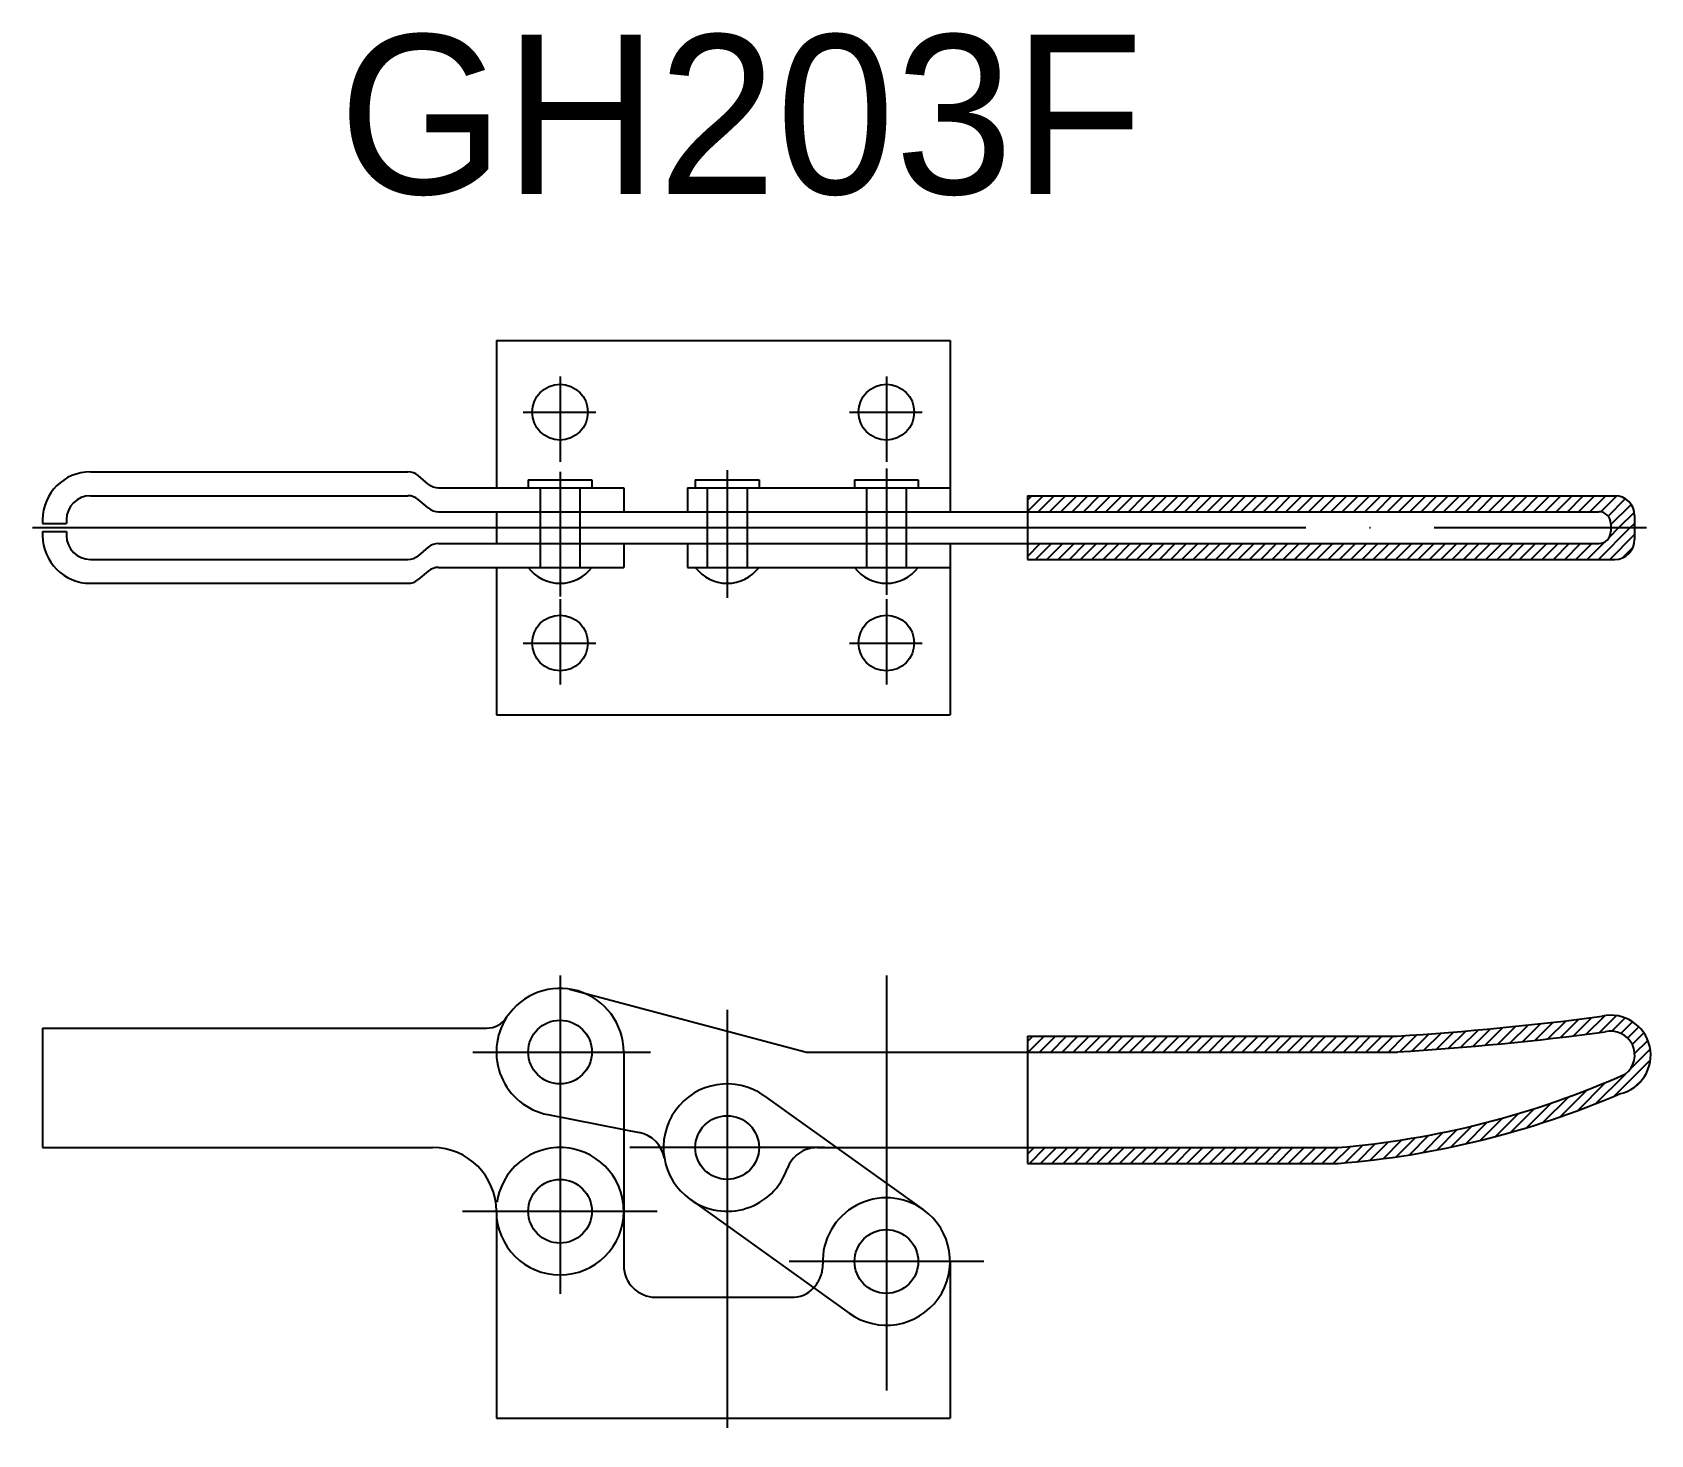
# Model space of a CAD drawing. Extents: x 1533 to 1736, y 1143 to 1319.
import ezdxf

# ---------------------------------------------------------------- set-up
doc = ezdxf.new("R2010")
doc.units = 0
doc.header["$LTSCALE"] = 8
doc.header["$MEASUREMENT"] = 0
for name, pattern in [('CENTER', [22, 20, -1, 0, -1]), ('DASHED', [4, 3, -1]), ('SCENTER', [9.2, 6, -1.2, 0.8, -1.2])]:
    doc.linetypes.add(name, pattern=pattern)
doc.layers.get('0').update_dxf_attribs({"linetype": 'CONTINUOUS'})
for name, color, linetype in [('CEN', 1, 'CENTER'), ('CON', 2, 'CONTINUOUS'), ('DAS', 3, 'DASHED'), ('SCEN', 1, 'SCENTER'), ('UTI', 7, 'CONTINUOUS')]:
    doc.layers.add(name, color=color, linetype=linetype)
doc.styles.add('CHINA', font='C2', dxfattribs={"bigfont": 'CHINA'})

# ---------------------------------------------------------------- blocks, each defined once
blk = doc.blocks.new('*X1')
at = {"color": 0}
for p, q in [((1724.9, 1193.15), (1727.19, 1195.44)), ((1726.5, 1193.35), (1728.81, 1195.65)), ((1728.12, 1193.55), (1730.45, 1195.88)), ((1729.74, 1193.75), (1731.88, 1195.89)), ((1731.34, 1193.94), (1733.01, 1195.6)), ((1704.7, 1191.34), (1706.85, 1193.49)), ((1706.21, 1191.44), (1708.37, 1193.59)), ((1707.73, 1191.54), (1709.9, 1193.71)), ((1709.26, 1191.65), (1711.43, 1193.83)), ((1710.79, 1191.77), (1712.97, 1193.96)), ((1712.33, 1191.9), (1714.52, 1194.09)), ((1713.87, 1192.03), (1716.08, 1194.24)), ((1715.43, 1192.17), (1717.65, 1194.39)), ((1716.99, 1192.31), (1719.22, 1194.54)), ((1718.55, 1192.47), (1720.8, 1194.71)), ((1720.13, 1192.63), (1722.38, 1194.88)), ((1721.71, 1192.8), (1723.98, 1195.06)), ((1723.3, 1192.97), (1725.58, 1195.25)), ((1732.47, 1193.66), (1733.94, 1195.12)), ((1733.31, 1193.08), (1734.72, 1194.49)), ((1733.9, 1192.26), (1735.36, 1193.72)), ((1657.91, 1192.64), (1658.6, 1193.32)), ((1658.01, 1191.32), (1660.01, 1193.32)), ((1659.43, 1191.32), (1661.43, 1193.32)), ((1660.84, 1191.32), (1662.84, 1193.32)), ((1662.26, 1191.32), (1664.26, 1193.32)), ((1663.67, 1191.32), (1665.67, 1193.32)), ((1665.08, 1191.32), (1667.08, 1193.32)), ((1666.5, 1191.32), (1668.5, 1193.32)), ((1667.91, 1191.32), (1669.91, 1193.32)), ((1669.33, 1191.32), (1671.33, 1193.32)), ((1670.74, 1191.32), (1672.74, 1193.32)), ((1672.16, 1191.32), (1674.16, 1193.32)), ((1673.57, 1191.32), (1675.57, 1193.32)), ((1674.98, 1191.32), (1676.98, 1193.32)), ((1676.4, 1191.32), (1678.4, 1193.32)), ((1677.81, 1191.32), (1679.81, 1193.32)), ((1679.23, 1191.32), (1681.23, 1193.32)), ((1680.64, 1191.32), (1682.64, 1193.32)), ((1682.05, 1191.32), (1684.05, 1193.32)), ((1683.47, 1191.32), (1685.47, 1193.32)), ((1684.88, 1191.32), (1686.88, 1193.32)), ((1686.3, 1191.32), (1688.3, 1193.32)), ((1687.71, 1191.32), (1689.71, 1193.32)), ((1689.13, 1191.32), (1691.13, 1193.32)), ((1690.54, 1191.32), (1692.54, 1193.32)), ((1691.95, 1191.32), (1693.95, 1193.32)), ((1693.37, 1191.32), (1695.37, 1193.32)), ((1694.78, 1191.32), (1696.78, 1193.32)), ((1696.2, 1191.32), (1698.2, 1193.32)), ((1697.61, 1191.32), (1699.61, 1193.32)), ((1699.03, 1191.32), (1701.03, 1193.32)), ((1700.44, 1191.32), (1702.44, 1193.32)), ((1701.85, 1191.32), (1703.85, 1193.32)), ((1703.27, 1191.32), (1705.33, 1193.38)), ((1733.59, 1189.12), (1736.15, 1191.68)), ((1734.2, 1191.14), (1735.85, 1192.79)), ((1731.68, 1185.8), (1736.16, 1190.28)), ((1727.01, 1183.95), (1730.55, 1187.49)), ((1729.3, 1184.82), (1733.04, 1188.56)), ((1734.36, 1187.06), (1735.09, 1187.79)), ((1722.68, 1182.45), (1725.91, 1185.68)), ((1724.81, 1183.16), (1728.18, 1186.53)), ((1716.67, 1180.69), (1719.56, 1183.57)), ((1718.62, 1181.22), (1721.61, 1184.21)), ((1720.62, 1181.8), (1723.72, 1184.9)), ((1707.61, 1178.69), (1710.12, 1181.21)), ((1709.34, 1179.01), (1711.92, 1181.59)), ((1711.12, 1179.37), (1713.76, 1182.02)), ((1712.93, 1179.77), (1715.64, 1182.48)), ((1714.78, 1180.2), (1717.58, 1183)), ((1657.91, 1178.49), (1658.74, 1179.32)), ((1658.16, 1177.32), (1660.16, 1179.32)), ((1659.57, 1177.32), (1661.57, 1179.32)), ((1660.98, 1177.32), (1662.98, 1179.32)), ((1662.4, 1177.32), (1664.4, 1179.32)), ((1663.81, 1177.32), (1665.81, 1179.32)), ((1665.23, 1177.32), (1667.23, 1179.32)), ((1666.64, 1177.32), (1668.64, 1179.32)), ((1668.05, 1177.32), (1670.05, 1179.32)), ((1669.47, 1177.32), (1671.47, 1179.32)), ((1670.88, 1177.32), (1672.88, 1179.32)), ((1672.3, 1177.32), (1674.3, 1179.32)), ((1673.71, 1177.32), (1675.71, 1179.32)), ((1675.13, 1177.32), (1677.13, 1179.32)), ((1676.54, 1177.32), (1678.54, 1179.32)), ((1677.95, 1177.32), (1679.95, 1179.32)), ((1679.37, 1177.32), (1681.37, 1179.32)), ((1680.78, 1177.32), (1682.78, 1179.32)), ((1682.2, 1177.32), (1684.2, 1179.32)), ((1683.61, 1177.32), (1685.61, 1179.32)), ((1685.03, 1177.32), (1687.03, 1179.32)), ((1686.44, 1177.32), (1688.44, 1179.32)), ((1687.85, 1177.32), (1689.85, 1179.32)), ((1689.27, 1177.32), (1691.27, 1179.32)), ((1690.68, 1177.32), (1692.68, 1179.32)), ((1692.1, 1177.32), (1694.1, 1179.32)), ((1693.51, 1177.32), (1695.51, 1179.32)), ((1694.92, 1177.32), (1696.93, 1179.33)), ((1696.34, 1177.32), (1698.48, 1179.47)), ((1697.83, 1177.4), (1700.06, 1179.63)), ((1699.39, 1177.55), (1701.66, 1179.82)), ((1700.98, 1177.72), (1703.29, 1180.03)), ((1702.59, 1177.92), (1704.95, 1180.28)), ((1704.23, 1178.15), (1706.64, 1180.55)), ((1705.91, 1178.4), (1708.36, 1180.86))]:
    blk.add_line(p, q, dxfattribs=at)
blk = doc.blocks.new('*X0')
at = {"color": 0}
for p, q in [((131.43, 104.56), (133.39, 106.52)), ((131.43, 105.97), (131.97, 106.52)), ((132.8, 104.52), (134.8, 106.52)), ((134.22, 104.52), (136.22, 106.52)), ((135.63, 104.52), (137.63, 106.52)), ((137.04, 104.52), (139.04, 106.52)), ((138.46, 104.52), (140.46, 106.52)), ((139.87, 104.52), (141.87, 106.52)), ((141.29, 104.52), (143.29, 106.52)), ((142.7, 104.52), (144.7, 106.52)), ((144.11, 104.52), (146.11, 106.52)), ((145.53, 104.52), (147.53, 106.52)), ((146.94, 104.52), (148.94, 106.52)), ((148.36, 104.52), (150.36, 106.52)), ((149.77, 104.52), (151.77, 106.52)), ((151.19, 104.52), (153.19, 106.52)), ((152.6, 104.52), (154.6, 106.52)), ((154.01, 104.52), (156.01, 106.52)), ((155.43, 104.52), (157.43, 106.52)), ((156.84, 104.52), (158.84, 106.52)), ((158.26, 104.52), (160.26, 106.52)), ((159.67, 104.52), (161.67, 106.52)), ((161.09, 104.52), (163.09, 106.52)), ((162.5, 104.52), (164.5, 106.52)), ((163.91, 104.52), (165.91, 106.52)), ((165.33, 104.52), (167.33, 106.52)), ((166.74, 104.52), (168.74, 106.52)), ((168.16, 104.52), (170.16, 106.52)), ((169.57, 104.52), (171.57, 106.52)), ((170.98, 104.52), (172.98, 106.52)), ((172.4, 104.52), (174.4, 106.52)), ((173.81, 104.52), (175.81, 106.52)), ((175.23, 104.52), (177.23, 106.52)), ((176.64, 104.52), (178.64, 106.52)), ((178.06, 104.52), (180.06, 106.52)), ((179.47, 104.52), (181.47, 106.52)), ((180.88, 104.52), (182.88, 106.52)), ((182.3, 104.52), (184.3, 106.52)), ((183.71, 104.52), (185.71, 106.52)), ((185.13, 104.52), (187.13, 106.52)), ((186.54, 104.52), (188.54, 106.52)), ((187.96, 104.52), (189.96, 106.52)), ((189.37, 104.52), (191.37, 106.52)), ((190.78, 104.52), (192.78, 106.52)), ((192.2, 104.52), (194.2, 106.52)), ((193.61, 104.52), (195.61, 106.52)), ((195.03, 104.52), (197.03, 106.52)), ((196.44, 104.52), (198.44, 106.52)), ((197.85, 104.52), (199.85, 106.52)), ((199.27, 104.52), (201.27, 106.52)), ((200.68, 104.52), (202.68, 106.52)), ((202.1, 104.52), (204.1, 106.52)), ((203.49, 104.49), (205.49, 106.5)), ((204.37, 103.96), (206.54, 106.13)), ((204.7, 102.88), (207.26, 105.44)), ((205.75, 102.52), (207.67, 104.43)), ((203.17, 98.52), (207.17, 102.52)), ((204.5, 101.26), (205.75, 102.52)), ((207.17, 102.52), (207.7, 103.05)), ((131.43, 98.9), (133.04, 100.52)), ((131.43, 100.32), (131.63, 100.52)), ((132.46, 98.52), (134.46, 100.52)), ((133.87, 98.52), (135.87, 100.52)), ((135.29, 98.52), (137.29, 100.52)), ((136.7, 98.52), (138.7, 100.52)), ((138.11, 98.52), (140.11, 100.52)), ((139.53, 98.52), (141.53, 100.52)), ((140.94, 98.52), (142.94, 100.52)), ((142.36, 98.52), (144.36, 100.52)), ((143.77, 98.52), (145.77, 100.52)), ((145.19, 98.52), (147.19, 100.52)), ((146.6, 98.52), (148.6, 100.52)), ((148.01, 98.52), (150.01, 100.52)), ((149.43, 98.52), (151.43, 100.52)), ((150.84, 98.52), (152.84, 100.52)), ((152.26, 98.52), (154.26, 100.52)), ((153.67, 98.52), (155.67, 100.52)), ((155.09, 98.52), (157.09, 100.52)), ((156.5, 98.52), (158.5, 100.52)), ((157.91, 98.52), (159.91, 100.52)), ((159.33, 98.52), (161.33, 100.52)), ((160.74, 98.52), (162.74, 100.52)), ((162.16, 98.52), (164.16, 100.52)), ((163.57, 98.52), (165.57, 100.52)), ((164.98, 98.52), (166.98, 100.52)), ((166.4, 98.52), (168.4, 100.52)), ((167.81, 98.52), (169.81, 100.52)), ((169.23, 98.52), (171.23, 100.52)), ((170.64, 98.52), (172.64, 100.52)), ((172.06, 98.52), (174.06, 100.52)), ((173.47, 98.52), (175.47, 100.52)), ((174.88, 98.52), (176.88, 100.52)), ((176.3, 98.52), (178.3, 100.52)), ((177.71, 98.52), (179.71, 100.52)), ((179.13, 98.52), (181.13, 100.52)), ((180.54, 98.52), (182.54, 100.52)), ((181.96, 98.52), (183.96, 100.52)), ((183.37, 98.52), (185.37, 100.52)), ((184.78, 98.52), (186.78, 100.52)), ((186.2, 98.52), (188.2, 100.52)), ((187.61, 98.52), (189.61, 100.52)), ((189.03, 98.52), (191.03, 100.52)), ((190.44, 98.52), (192.44, 100.52)), ((191.85, 98.52), (193.85, 100.52)), ((193.27, 98.52), (195.27, 100.52)), ((194.68, 98.52), (196.68, 100.52)), ((196.1, 98.52), (198.1, 100.52)), ((197.51, 98.52), (199.51, 100.52)), ((198.93, 98.52), (200.93, 100.52)), ((200.34, 98.52), (202.34, 100.52)), ((201.75, 98.52), (203.96, 100.72)), ((204.58, 98.52), (207.7, 101.64)), ((206.21, 98.73), (207.49, 100.01))]:
    blk.add_line(p, q, dxfattribs=at)

msp = doc.modelspace()

# ---------------------------------------------------------------- linework, layer by layer
at = {"layer": 'CEN'}
for p, q in [((1640.19, 1264.61), (1640.19, 1248.76)), ((1599.19, 1264.21), (1599.19, 1248.56)), ((1620.19, 1264.41), (1620.19, 1248.36)), ((1532.9, 1257.2), (1735.68, 1257.2)), ((1620.19, 1196.61), (1620.19, 1144.1))]:
    msp.add_line(p, q, dxfattribs=at)
at = {"layer": 'CON'}
for p, q in [((1591.19, 1280.7), (1648.19, 1280.7)), ((1591.19, 1280.7), (1591.19, 1262.2)), ((1648.19, 1280.7), (1648.19, 1259.2)), ((1540.19, 1264.2), (1580.08, 1264.2)), ((1582.63, 1262.67), (1581.36, 1263.73)), ((1595.19, 1263.2), (1595.19, 1262.2)), ((1595.19, 1263.2), (1603.19, 1263.2)), ((1603.19, 1263.2), (1603.19, 1262.2)), ((1616.19, 1263.2), (1616.19, 1262.2)), ((1616.19, 1263.2), (1624.19, 1263.2)), ((1624.19, 1263.2), (1624.19, 1262.2)), ((1636.19, 1263.2), (1636.19, 1262.2)), ((1636.19, 1263.2), (1644.19, 1263.2)), ((1644.19, 1263.2), (1644.19, 1262.2)), ((1540.19, 1261.2), (1580.08, 1261.2)), ((1582.63, 1259.67), (1581.36, 1260.73)), ((1583.92, 1262.2), (1607.19, 1262.2)), ((1607.19, 1262.2), (1607.19, 1259.2)), ((1615.19, 1262.2), (1648.19, 1262.2)), ((1615.19, 1262.2), (1615.19, 1259.2)), ((1657.91, 1261.2), (1731.69, 1261.2)), ((1657.91, 1261.2), (1657.91, 1253.2)), ((1583.92, 1259.2), (1729.69, 1259.2)), ((1591.19, 1259.2), (1591.19, 1255.2)), ((1734.19, 1258.7), (1734.19, 1255.7)), ((1534.19, 1258.2), (1534.19, 1257.7)), ((1534.19, 1257.7), (1537.19, 1257.7)), ((1534.19, 1256.7), (1534.19, 1256.2)), ((1534.19, 1256.7), (1537.19, 1256.7)), ((1537.19, 1258.2), (1537.19, 1257.7)), ((1537.19, 1256.7), (1537.19, 1256.2)), ((1731.19, 1257.7), (1731.19, 1256.7)), ((1582.63, 1254.73), (1581.36, 1253.67)), ((1583.92, 1255.2), (1729.69, 1255.2)), ((1607.19, 1255.2), (1607.19, 1252.2)), ((1615.19, 1255.2), (1615.19, 1252.2)), ((1648.19, 1255.2), (1648.19, 1233.7)), ((1540.19, 1253.2), (1580.08, 1253.2)), ((1657.91, 1253.2), (1731.69, 1253.2)), ((1582.63, 1251.73), (1581.36, 1250.67)), ((1583.92, 1252.2), (1607.19, 1252.2)), ((1591.19, 1252.2), (1591.19, 1233.7)), ((1615.19, 1252.2), (1648.19, 1252.2)), ((1540.19, 1250.2), (1580.08, 1250.2)), ((1591.19, 1233.7), (1648.19, 1233.7)), ((1600.4, 1199.23), (1630.15, 1191.32)), ((1534.19, 1194.32), (1589.97, 1194.32)), ((1534.19, 1194.32), (1534.19, 1179.32)), ((1657.91, 1193.32), (1704.36, 1193.32)), ((1657.91, 1193.32), (1657.91, 1177.32)), ((1607.19, 1191.32), (1607.19, 1164.53)), ((1630.15, 1191.32), (1704.42, 1191.32)), ((1624.84, 1185.83), (1644.84, 1171.51)), ((1607.19, 1181.61), (1609.13, 1181.23)), ((1534.19, 1179.32), (1583.19, 1179.32)), ((1633.93, 1179.32), (1696.86, 1179.32)), ((1657.91, 1177.32), (1696.94, 1177.32)), ((1591.19, 1171.32), (1591.19, 1145.32)), ((1615.53, 1172.82), (1635.53, 1158.5)), ((1648.19, 1165.01), (1648.19, 1145.32)), ((1611.19, 1160.53), (1628.2, 1160.53)), ((1591.19, 1145.32), (1648.19, 1145.32))]:
    msp.add_line(p, q, dxfattribs=at)
for centre, radius in [((1599.19, 1271.7), 3.5), ((1640.19, 1271.7), 3.5), ((1599.19, 1242.7), 3.5), ((1640.19, 1242.7), 3.5), ((1599.19, 1191.32), 4), ((1620.19, 1179.32), 4), ((1599.19, 1171.32), 4), ((1640.19, 1165.01), 4)]:
    msp.add_circle(centre, radius, dxfattribs=at)
for centre, radius, start, end in [((1540.19, 1258.2), 6, 90, 180), ((1580.08, 1262.2), 2, 50, 90), ((1583.92, 1264.2), 2, 230, 270), ((1540.19, 1258.2), 3, 90, 180), ((1580.08, 1259.2), 2, 50, 90), ((1731.69, 1258.7), 2.5, 0, 90), ((1583.92, 1261.2), 2, 230, 270), ((1729.69, 1257.7), 1.5, 0, 90), ((1729.69, 1256.7), 1.5, 270, 0), ((1540.19, 1256.2), 6, 180, 270), ((1540.19, 1256.2), 3, 180, 270), ((1583.92, 1253.2), 2, 90, 130), ((1731.69, 1255.7), 2.5, 270, 0), ((1580.08, 1255.2), 2, 270, 310), ((1580.08, 1252.2), 2, 270, 310), ((1583.92, 1250.2), 2, 90, 130), ((1599.19, 1255.2), 5, 216.8699, 323.1301), ((1620.19, 1255.2), 5, 216.8699, 323.1301), ((1640.19, 1255.2), 5, 216.8699, 323.1301), ((1599.19, 1191.32), 8, 0, 146.9443), ((1589.97, 1197.32), 3, 270, 326.9443), ((1681, 1568.44), 375.84, 273.5634, 277.5092), ((1731.21, 1190.94), 5, 282.6594, 102.5479), ((1681, 1568.44), 377.84, 273.554, 277.5243), ((1731.21, 1190.94), 3, 307.7609, 104.0133), ((1620.19, 1179.32), 8, 54.404, 234.404), ((1687.94, 1289.66), 110.69, 274.6207, 294.0434), ((1687.94, 1289.66), 112.69, 274.5795, 293.1799), ((1608.36, 1177.3), 4, 9.6952, 78.9349), ((1583.19, 1171.32), 8, 0, 90), ((1599.19, 1171.32), 8, 180, 0), ((1640.19, 1165.01), 8, 234.404, 54.404), ((1611.19, 1164.53), 4, 180, 270), ((1628.47, 1163.88), 3.36, 265.3608, 319.957)]:
    msp.add_arc(centre, radius, start, end, dxfattribs=at)
at = {"layer": 'DAS'}
for p, q in [((1596.69, 1262.2), (1596.69, 1252.2)), ((1601.69, 1262.2), (1601.69, 1252.2)), ((1617.69, 1262.2), (1617.69, 1252.2)), ((1622.69, 1262.2), (1622.69, 1252.2)), ((1637.69, 1262.2), (1637.69, 1252.2)), ((1642.69, 1262.2), (1642.69, 1252.2)), ((1597.65, 1183.47), (1607.19, 1181.61)), ((1631.5, 1179.32), (1633.93, 1179.32))]:
    msp.add_line(p, q, dxfattribs=at)
for centre, radius, start, end in [((1599.19, 1191.32), 8, 146.9443, 258.9349), ((1599.19, 1171.32), 8, 0, 180), ((1631.5, 1175.32), 4, 90, 160.5288), ((1620.19, 1179.32), 8, 234.404, 340.5288), ((1640.19, 1165.01), 8, 54.404, 182.2852), ((1628.2, 1164.53), 4, 315.3178, 2.2852)]:
    msp.add_arc(centre, radius, start, end, dxfattribs=at)
at = {"layer": 'SCEN'}
for p, q in [((1599.19, 1276.2), (1599.19, 1265.48)), ((1640.19, 1276.2), (1640.19, 1265.48)), ((1594.56, 1271.7), (1603.68, 1271.7)), ((1635.56, 1271.7), (1644.68, 1271.7)), ((1599.19, 1248.2), (1599.19, 1237.48)), ((1640.19, 1248.2), (1640.19, 1237.48)), ((1594.56, 1242.7), (1603.68, 1242.7)), ((1635.56, 1242.7), (1644.68, 1242.7)), ((1599.19, 1200.95), (1599.19, 1160.95)), ((1640.19, 1200.95), (1640.19, 1160.95)), ((1640.19, 1196.82), (1640.19, 1143.26)), ((1588.22, 1191.32), (1610.55, 1191.32)), ((1632.42, 1179.32), (1607.98, 1179.32)), ((1586.95, 1171.32), (1611.4, 1171.32)), ((1652.42, 1165.01), (1627.98, 1165.01))]:
    msp.add_line(p, q, dxfattribs=at)

# ---------------------------------------------------------------- block references
at = {"layer": 'UTI'}
for name, p in [('*X0', (1526.48, 1154.68)), ('*X1', (0, 0))]:
    msp.add_blockref(name, p, dxfattribs=at)

# ---------------------------------------------------------------- texts
at = {"layer": 'UTI', "style": 'CHINA'}
msp.add_text('GH203F', height=20, dxfattribs=at).set_placement((1571.38, 1299.11))

doc.saveas('drawing.dxf')
